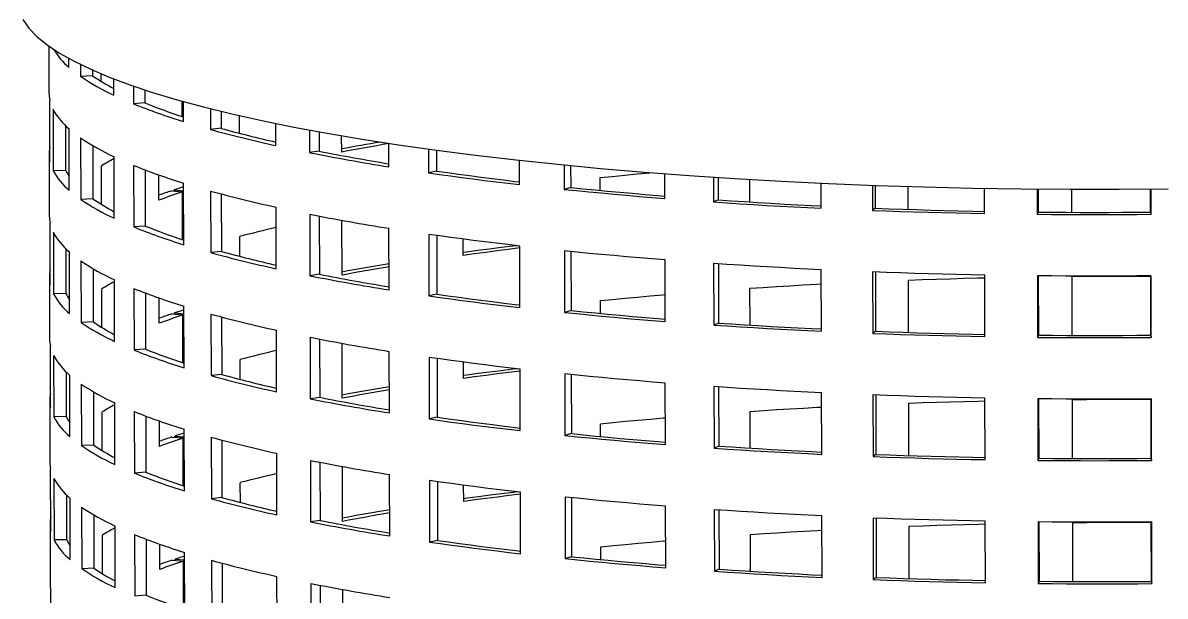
# Model space of a CAD drawing. Header units: millimetres. Extents: x 2214 to 8154, y -2115 to 2085.
# Drawn here: x 6689.2 to 6963.5, y 325.9 to 463.5 of the extents above; entities that cross this region are included whole.
import ezdxf

# ---------------------------------------------------------------- set-up
doc = ezdxf.new("R2010")
doc.units = ezdxf.units.MM

# ---------------------------------------------------------------- blocks, each defined once
blk = doc.blocks.new('izometria')
for p, q in [((1719.26, 272.18), (1719.28, 264.67)), ((1722.48, 268.78), (1722.47, 270.19)), ((1724.32, 269.24), (1724.33, 267.34)), ((1726.27, 267.43), (1724.33, 267.34)), ((1726.26, 268.33), (1726.27, 267.43)), ((1727.66, 266.52), (1727.66, 267.73)), ((1729.68, 264.31), (1729.67, 266.92)), ((1732.8, 265.78), (1732.8, 262.94)), ((1734.64, 265.16), (1734.64, 263.08)), ((1719.42, 253.71), (1719.4, 263.56)), ((1740.62, 260.9), (1740.61, 263.36)), ((1719.93, 262.08), (1719.96, 252.24)), ((1734.64, 263.08), (1732.8, 262.94)), ((1740.82, 260.1), (1740.81, 263.31)), ((1745.12, 262.17), (1745.13, 258.84)), ((1746.82, 261.75), (1746.83, 259.03)), ((1749.77, 258.24), (1749.77, 261.06)), ((1755.61, 256.26), (1755.6, 259.8)), ((1721.93, 259.46), (1721.95, 252.27)), ((1722.52, 249.09), (1722.5, 258.94)), ((1746.83, 259.03), (1745.13, 258.84)), ((1761, 258.75), (1761.01, 255.13)), ((1762.51, 258.47), (1762.52, 255.36)), ((1766.14, 255.22), (1766.13, 257.83)), ((1724.35, 257.5), (1724.37, 247.65)), ((1726.29, 256.26), (1726.31, 247.74)), ((1773.69, 252.87), (1773.68, 256.62)), ((1719.3, 254.83), (1719.33, 244.98)), ((1729.73, 244.62), (1729.71, 254.47)), ((1762.52, 255.36), (1761.01, 255.13)), ((1780.04, 255.7), (1780.05, 251.91)), ((1781.32, 255.53), (1781.33, 252.18)), ((1727.71, 246.83), (1727.7, 253.02)), ((1732.83, 253.1), (1732.85, 243.25)), ((1734.67, 252.37), (1734.69, 243.39)), ((1794.61, 250.03), (1794.6, 253.91)), ((1801.76, 253.17), (1801.77, 249.26)), ((1802.79, 253.06), (1802.8, 249.56)), ((1721.95, 252.27), (1719.96, 252.24)), ((1736.88, 247.52), (1736.87, 251.57)), ((1781.33, 252.18), (1780.05, 251.91)), ((1807.49, 249.1), (1807.49, 251.15)), ((1817.87, 247.81), (1817.86, 251.77)), ((1825.64, 251.22), (1825.65, 247.24)), ((1826.39, 251.17), (1826.4, 247.56)), ((1831.46, 247.23), (1831.45, 250.86)), ((1738.88, 249.02), (1740.65, 248.86)), ((1739.34, 248.98), (1739.34, 249.17)), ((1739.34, 249.17), (1740.84, 249.04)), ((1740.67, 241.21), (1740.65, 248.86)), ((1740.86, 240.41), (1740.84, 250.26)), ((1745.16, 248.99), (1745.18, 239.15)), ((1802.8, 249.56), (1801.77, 249.26)), ((1842.89, 246.25), (1842.88, 250.26)), ((1851.09, 249.92), (1851.1, 245.9)), ((1851.54, 249.91), (1851.55, 246.24)), ((1856.84, 246.05), (1856.84, 249.73)), ((1869.04, 245.39), (1869.03, 249.44)), ((1877.47, 249.32), (1877.48, 245.27)), ((1877.61, 249.32), (1877.62, 245.62)), ((1883.03, 245.59), (1883.02, 249.28)), ((1895.62, 245.62), (1895.61, 249.32)), ((1895.7, 245.27), (1895.69, 249.32)), ((1726.31, 247.74), (1724.37, 247.65)), ((1746.85, 248.53), (1746.88, 239.33)), ((1826.4, 247.56), (1825.65, 247.24)), ((1755.65, 236.57), (1755.63, 246.41)), ((1761.04, 245.28), (1761.06, 235.44)), ((1851.55, 246.24), (1851.1, 245.9)), ((1877.62, 245.62), (1877.48, 245.27)), ((1895.62, 245.62), (1895.7, 245.27)), ((1719.47, 234.02), (1719.45, 243.87)), ((1734.69, 243.39), (1732.85, 243.25)), ((1762.55, 244.99), (1762.57, 235.67)), ((1766.19, 235.53), (1766.17, 244.31)), ((1719.98, 242.39), (1720.01, 232.54)), ((1749.82, 238.55), (1749.82, 241.72)), ((1773.74, 233.18), (1773.71, 243.03)), ((1780.07, 242.06), (1780.1, 232.22)), ((1781.36, 241.88), (1781.38, 232.49)), ((1721.98, 239.77), (1722, 232.58)), ((1785.57, 238.7), (1785.57, 241.31)), ((1794.66, 230.34), (1794.64, 240.19)), ((1722.57, 229.4), (1722.55, 239.25)), ((1724.4, 237.8), (1724.42, 227.96)), ((1746.88, 239.33), (1745.18, 239.15)), ((1801.8, 239.41), (1801.82, 229.56)), ((1802.83, 239.31), (1802.85, 229.87)), ((1817.92, 228.11), (1817.9, 237.96)), ((1726.34, 236.56), (1726.36, 228.05)), ((1825.68, 237.39), (1825.7, 227.54)), ((1826.43, 237.34), (1826.45, 227.87)), ((1842.93, 226.55), (1842.91, 236.4)), ((1851.12, 236.05), (1851.15, 226.2)), ((1851.57, 236.03), (1851.6, 226.55)), ((1719.35, 235.14), (1719.38, 225.29)), ((1729.78, 224.93), (1729.75, 234.77)), ((1762.57, 235.67), (1761.06, 235.44)), ((1856.89, 226.36), (1856.87, 234.74)), ((1869.09, 225.7), (1869.07, 235.55)), ((1877.51, 235.43), (1877.53, 225.58)), ((1877.65, 235.43), (1877.67, 225.93)), ((1883.08, 225.89), (1883.06, 235.34)), ((1895.67, 225.92), (1895.65, 235.42)), ((1895.74, 225.58), (1895.72, 235.42)), ((1722, 232.58), (1720.01, 232.54)), ((1727.76, 227.14), (1727.75, 233.33)), ((1732.88, 233.4), (1732.9, 223.56)), ((1734.72, 232.68), (1734.74, 223.7)), ((1781.38, 232.49), (1780.1, 232.22)), ((1831.51, 227.54), (1831.49, 233.44)), ((1736.93, 227.83), (1736.92, 231.88)), ((1740.91, 220.72), (1740.89, 230.56)), ((1807.54, 229.4), (1807.54, 231.46)), ((1738.92, 229.33), (1740.69, 229.17)), ((1739.39, 229.28), (1739.39, 229.48)), ((1739.39, 229.48), (1740.89, 229.35)), ((1740.71, 221.52), (1740.69, 229.17)), ((1745.21, 229.3), (1745.23, 219.45)), ((1746.9, 228.84), (1746.93, 219.64)), ((1802.85, 229.87), (1801.82, 229.56)), ((1726.36, 228.05), (1724.42, 227.96)), ((1826.45, 227.87), (1825.7, 227.54)), ((1755.7, 216.87), (1755.68, 226.72)), ((1761.08, 225.59), (1761.11, 215.75)), ((1762.59, 225.3), (1762.62, 215.98)), ((1851.6, 226.55), (1851.15, 226.2)), ((1877.67, 225.93), (1877.53, 225.58)), ((1895.67, 225.92), (1895.74, 225.58)), ((1719.52, 214.33), (1719.5, 224.18)), ((1734.74, 223.7), (1732.9, 223.56)), ((1766.24, 215.83), (1766.22, 224.62)), ((1773.78, 213.49), (1773.76, 223.34)), ((1720.03, 222.7), (1720.05, 212.85)), ((1749.87, 218.86), (1749.86, 222.03)), ((1780.12, 222.37), (1780.15, 212.53)), ((1781.41, 222.19), (1781.43, 212.8)), ((1785.62, 219), (1785.61, 221.61)), ((1722.03, 220.08), (1722.05, 212.89)), ((1722.62, 209.71), (1722.6, 219.55)), ((1746.93, 219.64), (1745.23, 219.45)), ((1794.71, 210.65), (1794.69, 220.5)), ((1801.85, 219.72), (1801.87, 209.87)), ((1802.88, 219.61), (1802.9, 210.17)), ((1724.45, 218.11), (1724.47, 208.27)), ((1817.97, 208.42), (1817.94, 218.27)), ((1825.73, 217.7), (1825.75, 207.85)), ((1826.48, 217.65), (1826.5, 208.18)), ((1726.39, 216.87), (1726.41, 208.35)), ((1762.62, 215.98), (1761.11, 215.75)), ((1842.98, 206.86), (1842.96, 216.71)), ((1851.17, 216.36), (1851.2, 206.51)), ((1851.62, 216.34), (1851.64, 206.85)), ((1869.14, 206.01), (1869.11, 215.85)), ((1719.4, 215.44), (1719.42, 205.6)), ((1729.83, 205.24), (1729.8, 215.08)), ((1856.94, 206.67), (1856.92, 215.05)), ((1877.56, 215.74), (1877.58, 205.89)), ((1877.7, 215.73), (1877.72, 206.24)), ((1883.13, 206.2), (1883.11, 215.65)), ((1895.72, 206.23), (1895.69, 215.73)), ((1895.79, 205.88), (1895.77, 215.73)), ((1722.05, 212.89), (1720.05, 212.85)), ((1727.81, 207.44), (1727.79, 213.64)), ((1732.92, 213.71), (1732.95, 203.87)), ((1734.77, 212.99), (1734.79, 204.01)), ((1736.98, 208.13), (1736.97, 212.18)), ((1781.43, 212.8), (1780.15, 212.53)), ((1831.55, 207.85), (1831.54, 213.74)), ((1740.96, 201.03), (1740.94, 210.87)), ((1807.59, 209.71), (1807.58, 211.76)), ((1738.97, 209.63), (1740.74, 209.48)), ((1739.44, 209.59), (1739.44, 209.79)), ((1739.44, 209.79), (1740.94, 209.65)), ((1740.76, 201.82), (1740.74, 209.48)), ((1745.25, 209.61), (1745.28, 199.76)), ((1746.95, 209.15), (1746.97, 199.95)), ((1802.9, 210.17), (1801.87, 209.87)), ((1726.41, 208.35), (1724.47, 208.27)), ((1755.75, 197.18), (1755.73, 207.03)), ((1826.5, 208.18), (1825.75, 207.85)), ((1851.64, 206.85), (1851.2, 206.51)), ((1761.13, 205.9), (1761.16, 196.05)), ((1762.64, 205.6), (1762.67, 196.29)), ((1766.29, 196.14), (1766.26, 204.93)), ((1877.72, 206.24), (1877.58, 205.89)), ((1895.72, 206.23), (1895.79, 205.88)), ((1719.57, 194.64), (1719.55, 204.48)), ((1720.08, 203.01), (1720.1, 193.16)), ((1734.79, 204.01), (1732.95, 203.87)), ((1773.83, 193.8), (1773.81, 203.64)), ((1749.92, 199.16), (1749.91, 202.33)), ((1780.17, 202.68), (1780.19, 192.83)), ((1781.46, 202.5), (1781.48, 193.1)), ((1785.67, 199.31), (1785.66, 201.92)), ((1722.08, 200.39), (1722.1, 193.2)), ((1722.67, 190.02), (1722.65, 199.86)), ((1746.97, 199.95), (1745.28, 199.76)), ((1794.76, 190.96), (1794.74, 200.8)), ((1801.9, 200.03), (1801.92, 190.18)), ((1802.93, 199.92), (1802.95, 190.48)), ((1724.5, 198.42), (1724.52, 188.57)), ((1818.02, 188.73), (1817.99, 198.58)), ((1825.77, 198.01), (1825.8, 188.16)), ((1826.52, 197.95), (1826.55, 188.49)), ((1719.45, 195.75), (1719.47, 185.9)), ((1726.44, 197.18), (1726.46, 188.66)), ((1762.67, 196.29), (1761.16, 196.05)), ((1843.03, 187.17), (1843.01, 197.02)), ((1851.22, 196.67), (1851.24, 186.82)), ((1851.67, 196.65), (1851.69, 187.16)), ((1869.19, 186.32), (1869.16, 196.16)), ((1877.61, 196.04), (1877.63, 186.2)), ((1877.74, 196.04), (1877.77, 186.55)), ((1883.18, 186.51), (1883.15, 195.96)), ((1895.77, 186.54), (1895.74, 196.04)), ((1895.84, 186.19), (1895.82, 196.04)), ((1727.86, 187.75), (1727.84, 193.95)), ((1729.88, 185.54), (1729.85, 195.39)), ((1732.97, 194.02), (1733, 184.17)), ((1831.6, 188.16), (1831.59, 194.05)), ((1856.99, 186.98), (1856.97, 195.36)), ((1722.1, 193.2), (1720.1, 193.16)), ((1734.82, 193.29), (1734.84, 184.31)), ((1737.02, 188.44), (1737.01, 192.49)), ((1781.48, 193.1), (1780.19, 192.83)), ((1807.64, 190.02), (1807.63, 192.07)), ((1741.01, 181.33), (1740.99, 191.18)), ((1802.95, 190.48), (1801.92, 190.18)), ((1726.46, 188.66), (1724.52, 188.57)), ((1739.02, 189.94), (1740.79, 189.78)), ((1739.49, 189.9), (1739.49, 190.1)), ((1739.49, 190.1), (1740.99, 189.96)), ((1740.81, 182.13), (1740.79, 189.78)), ((1745.3, 189.92), (1745.33, 180.07)), ((1747, 189.45), (1747.02, 180.26)), ((1826.55, 188.49), (1825.8, 188.16)), ((1755.8, 177.49), (1755.78, 187.34)), ((1851.69, 187.16), (1851.24, 186.82)), ((1877.77, 186.55), (1877.63, 186.2)), ((1895.77, 186.54), (1895.84, 186.19)), ((1719.62, 174.95), (1719.59, 184.79)), ((1761.18, 186.21), (1761.21, 176.36)), ((1762.69, 185.91), (1762.71, 176.59)), ((1766.33, 176.45), (1766.31, 185.23)), ((1734.84, 184.31), (1733, 184.17))]:
    blk.add_line(p, q)
at = {"flags": 128}
for points in [[(1715.1, 276.43), (1716.05, 275.07), (1717.34, 273.72), (1718.99, 272.38), (1720.97, 271.06), (1723.3, 269.75), (1725.96, 268.47), (1728.94, 267.21), (1732.25, 265.97), (1735.87, 264.77), (1739.8, 263.59), (1744.04, 262.45), (1748.56, 261.34), (1753.37, 260.26), (1758.45, 259.23), (1763.79, 258.24), (1769.39, 257.29), (1775.22, 256.39), (1781.29, 255.53), (1787.57, 254.73), (1794.06, 253.97), (1800.73, 253.27), (1807.59, 252.62), (1814.61, 252.02), (1821.78, 251.48), (1829.09, 251), (1836.51, 250.57), (1844.05, 250.21), (1851.67, 249.9), (1859.37, 249.66), (1867.13, 249.47), (1874.93, 249.35), (1882.76, 249.29), (1890.61, 249.28), (1898.45, 249.34)], [(1780.05, 251.91), (1781.8, 251.66), (1783.58, 251.41), (1785.37, 251.17), (1787.18, 250.94), (1789.02, 250.7), (1790.86, 250.48), (1792.73, 250.25), (1794.61, 250.03)], [(1781.33, 252.18), (1783.07, 251.93), (1784.82, 251.69), (1786.59, 251.45), (1788.39, 251.22), (1790.19, 250.99), (1792.02, 250.76), (1793.87, 250.54), (1794.61, 250.46)], [(1807.49, 251.15), (1809.46, 251.34), (1811.45, 251.53), (1813.45, 251.72), (1815.46, 251.9), (1815.8, 251.93)], [(1801.77, 249.26), (1803.73, 249.06), (1805.71, 248.87), (1807.7, 248.68), (1809.71, 248.49), (1811.73, 248.31), (1813.76, 248.14), (1815.81, 247.97), (1817.87, 247.81)], [(1802.8, 249.56), (1804.74, 249.36), (1806.69, 249.17), (1808.66, 248.99), (1810.64, 248.8), (1812.64, 248.63), (1814.65, 248.45), (1816.67, 248.29), (1817.87, 248.19)], [(1825.65, 247.24), (1827.77, 247.09), (1829.9, 246.96), (1832.04, 246.83), (1834.19, 246.7), (1836.35, 246.58), (1838.52, 246.46), (1840.7, 246.35), (1842.89, 246.25)], [(1826.4, 247.56), (1828.49, 247.42), (1830.6, 247.29), (1832.71, 247.16), (1834.84, 247.03), (1836.97, 246.91), (1839.12, 246.8), (1841.27, 246.69), (1842.88, 246.61)], [(1851.1, 245.9), (1853.32, 245.82), (1855.55, 245.74), (1857.79, 245.67), (1860.03, 245.6), (1862.27, 245.54), (1864.53, 245.49), (1866.78, 245.44), (1869.04, 245.39)], [(1851.55, 246.24), (1853.74, 246.16), (1855.95, 246.08), (1858.16, 246.01), (1860.37, 245.95), (1862.59, 245.89), (1864.82, 245.83), (1867.05, 245.78), (1869.04, 245.74)], [(1877.48, 245.27), (1879.76, 245.25), (1882.03, 245.24), (1884.31, 245.23), (1886.59, 245.23), (1888.86, 245.23), (1891.14, 245.24), (1893.42, 245.25), (1895.7, 245.27)], [(1877.62, 245.62), (1879.87, 245.6), (1882.12, 245.59), (1884.37, 245.58), (1886.62, 245.58), (1888.87, 245.58), (1891.12, 245.59), (1893.37, 245.6), (1895.62, 245.62)], [(1794.64, 240.19), (1792.75, 240.41), (1790.89, 240.63), (1789.04, 240.86), (1787.21, 241.09), (1785.4, 241.33), (1783.6, 241.57), (1781.83, 241.81), (1780.07, 242.06)], [(1794.15, 240.24), (1793.52, 240.17), (1791.65, 239.93), (1789.79, 239.7), (1787.95, 239.46), (1786.14, 239.22), (1785.57, 239.14)], [(1794.64, 239.88), (1792.8, 239.65), (1790.96, 239.42), (1789.15, 239.18), (1787.35, 238.94), (1785.57, 238.7)], [(1817.9, 237.96), (1815.83, 238.12), (1813.79, 238.29), (1811.75, 238.47), (1809.73, 238.65), (1807.73, 238.83), (1805.74, 239.02), (1803.76, 239.21), (1801.8, 239.41)], [(1842.91, 236.4), (1840.72, 236.51), (1838.54, 236.62), (1836.37, 236.73), (1834.21, 236.85), (1832.06, 236.98), (1829.92, 237.11), (1827.8, 237.25), (1825.68, 237.39)], [(1869.07, 235.55), (1866.81, 235.59), (1864.55, 235.64), (1862.3, 235.7), (1860.05, 235.76), (1857.81, 235.82), (1855.58, 235.89), (1853.35, 235.97), (1851.12, 236.05)], [(1831.49, 233.44), (1833.61, 233.57), (1835.74, 233.71), (1837.87, 233.84), (1840.02, 233.96), (1842.18, 234.08), (1842.92, 234.12)], [(1856.87, 234.74), (1859.08, 234.82), (1861.3, 234.89), (1863.52, 234.96), (1865.75, 235.03), (1867.98, 235.08), (1869.07, 235.11)], [(1895.72, 235.42), (1893.44, 235.4), (1891.17, 235.39), (1888.89, 235.38), (1886.61, 235.38), (1884.33, 235.39), (1882.06, 235.39), (1879.78, 235.41), (1877.51, 235.43)], [(1883.06, 235.34), (1885.31, 235.36), (1887.56, 235.37), (1889.81, 235.38), (1892.06, 235.38), (1894.31, 235.38), (1895.65, 235.37)], [(1781.38, 232.49), (1783.12, 232.24), (1784.87, 232), (1786.64, 231.76), (1788.43, 231.53), (1790.24, 231.3), (1792.07, 231.07), (1793.91, 230.85), (1794.66, 230.76)], [(1807.54, 231.46), (1809.51, 231.65), (1811.5, 231.84), (1813.5, 232.02), (1815.51, 232.2), (1817.54, 232.38), (1817.91, 232.41)], [(1780.1, 232.22), (1781.85, 231.97), (1783.63, 231.72), (1785.42, 231.48), (1787.23, 231.24), (1789.06, 231.01), (1790.91, 230.78), (1792.78, 230.56), (1794.66, 230.34)], [(1801.82, 229.56), (1803.78, 229.37), (1805.76, 229.17), (1807.75, 228.98), (1809.76, 228.8), (1811.78, 228.62), (1813.81, 228.45), (1815.86, 228.28), (1817.92, 228.11)], [(1802.85, 229.87), (1804.79, 229.67), (1806.74, 229.48), (1808.71, 229.29), (1810.69, 229.11), (1812.69, 228.93), (1814.7, 228.76), (1816.72, 228.6), (1817.92, 228.5)], [(1825.7, 227.54), (1827.82, 227.4), (1829.95, 227.27), (1832.09, 227.13), (1834.24, 227.01), (1836.4, 226.89), (1838.57, 226.77), (1840.75, 226.66), (1842.93, 226.55)], [(1826.45, 227.87), (1828.54, 227.73), (1830.65, 227.59), (1832.76, 227.47), (1834.89, 227.34), (1837.02, 227.22), (1839.17, 227.11), (1841.32, 227), (1842.93, 226.92)], [(1851.15, 226.2), (1853.37, 226.12), (1855.6, 226.05), (1857.84, 225.98), (1860.08, 225.91), (1862.32, 225.85), (1864.57, 225.8), (1866.83, 225.75), (1869.09, 225.7)], [(1851.6, 226.55), (1853.79, 226.47), (1856, 226.39), (1858.21, 226.32), (1860.42, 226.26), (1862.64, 226.2), (1864.87, 226.14), (1867.09, 226.09), (1869.09, 226.05)], [(1877.53, 225.58), (1879.81, 225.56), (1882.08, 225.55), (1884.36, 225.54), (1886.63, 225.54), (1888.91, 225.54), (1891.19, 225.54), (1893.47, 225.56), (1895.74, 225.58)], [(1877.67, 225.93), (1879.92, 225.91), (1882.17, 225.9), (1884.42, 225.89), (1886.67, 225.89), (1888.92, 225.89), (1891.17, 225.89), (1893.42, 225.91), (1895.67, 225.92)], [(1794.69, 220.5), (1792.8, 220.71), (1790.94, 220.94), (1789.09, 221.17), (1787.26, 221.4), (1785.44, 221.64), (1783.65, 221.88), (1781.88, 222.12), (1780.12, 222.37)], [(1794.2, 220.55), (1793.57, 220.47), (1791.69, 220.24), (1789.84, 220.01), (1788, 219.77), (1786.18, 219.52), (1785.62, 219.45)], [(1794.69, 220.19), (1792.84, 219.96), (1791.01, 219.73), (1789.2, 219.49), (1787.4, 219.25), (1785.62, 219)], [(1817.94, 218.27), (1815.88, 218.43), (1813.84, 218.6), (1811.8, 218.78), (1809.78, 218.95), (1807.77, 219.14), (1805.78, 219.33), (1803.81, 219.52), (1801.85, 219.72)], [(1842.96, 216.71), (1840.77, 216.81), (1838.59, 216.92), (1836.42, 217.04), (1834.26, 217.16), (1832.11, 217.29), (1829.97, 217.42), (1827.84, 217.56), (1825.73, 217.7)], [(1869.11, 215.85), (1866.85, 215.9), (1864.6, 215.95), (1862.35, 216), (1860.1, 216.06), (1857.86, 216.13), (1855.62, 216.2), (1853.39, 216.28), (1851.17, 216.36)], [(1831.54, 213.74), (1833.66, 213.88), (1835.79, 214.02), (1837.92, 214.14), (1840.07, 214.27), (1842.23, 214.39), (1842.96, 214.42)], [(1856.92, 215.05), (1859.13, 215.13), (1861.35, 215.2), (1863.57, 215.27), (1865.8, 215.33), (1868.03, 215.39), (1869.12, 215.42)], [(1895.77, 215.73), (1893.49, 215.71), (1891.21, 215.7), (1888.94, 215.69), (1886.66, 215.69), (1884.38, 215.69), (1882.11, 215.7), (1879.83, 215.72), (1877.56, 215.74)], [(1883.11, 215.65), (1885.36, 215.66), (1887.61, 215.68), (1889.86, 215.68), (1892.11, 215.69), (1894.36, 215.68), (1895.69, 215.68)], [(1780.15, 212.53), (1781.9, 212.28), (1783.68, 212.03), (1785.47, 211.79), (1787.28, 211.55), (1789.11, 211.32), (1790.96, 211.09), (1792.83, 210.87), (1794.71, 210.65)], [(1781.43, 212.8), (1783.16, 212.55), (1784.92, 212.31), (1786.69, 212.07), (1788.48, 211.83), (1790.29, 211.61), (1792.12, 211.38), (1793.96, 211.16), (1794.71, 211.07)], [(1807.58, 211.76), (1809.56, 211.96), (1811.54, 212.15), (1813.54, 212.33), (1815.56, 212.51), (1817.59, 212.69), (1817.96, 212.72)], [(1801.87, 209.87), (1803.83, 209.67), (1805.81, 209.48), (1807.8, 209.29), (1809.81, 209.11), (1811.83, 208.93), (1813.86, 208.76), (1815.91, 208.59), (1817.97, 208.42)], [(1802.9, 210.17), (1804.84, 209.98), (1806.79, 209.79), (1808.76, 209.6), (1810.74, 209.42), (1812.74, 209.24), (1814.75, 209.07), (1816.77, 208.9), (1817.97, 208.81)], [(1825.75, 207.85), (1827.87, 207.71), (1830, 207.57), (1832.14, 207.44), (1834.29, 207.32), (1836.45, 207.19), (1838.62, 207.08), (1840.8, 206.97), (1842.98, 206.86)], [(1826.5, 208.18), (1828.59, 208.04), (1830.7, 207.9), (1832.81, 207.77), (1834.94, 207.65), (1837.07, 207.53), (1839.21, 207.41), (1841.37, 207.3), (1842.98, 207.23)], [(1851.64, 206.85), (1853.84, 206.77), (1856.05, 206.7), (1858.25, 206.63), (1860.47, 206.56), (1862.69, 206.5), (1864.91, 206.45), (1867.14, 206.4), (1869.14, 206.36)], [(1851.2, 206.51), (1853.42, 206.43), (1855.65, 206.36), (1857.88, 206.28), (1860.13, 206.22), (1862.37, 206.16), (1864.62, 206.1), (1866.88, 206.05), (1869.14, 206.01)], [(1877.58, 205.89), (1879.85, 205.87), (1882.13, 205.86), (1884.41, 205.85), (1886.68, 205.84), (1888.96, 205.85), (1891.24, 205.85), (1893.52, 205.87), (1895.79, 205.88)], [(1877.72, 206.24), (1879.97, 206.22), (1882.21, 206.21), (1884.46, 206.2), (1886.71, 206.19), (1888.97, 206.19), (1891.22, 206.2), (1893.47, 206.21), (1895.72, 206.23)], [(1794.74, 200.8), (1792.85, 201.02), (1790.99, 201.25), (1789.14, 201.47), (1787.31, 201.71), (1785.49, 201.94), (1783.7, 202.18), (1781.93, 202.43), (1780.17, 202.68)], [(1794.25, 200.86), (1793.62, 200.78), (1791.74, 200.55), (1789.89, 200.31), (1788.05, 200.07), (1786.23, 199.83), (1785.67, 199.75)], [(1794.74, 200.49), (1792.89, 200.27), (1791.06, 200.03), (1789.25, 199.8), (1787.45, 199.56), (1785.67, 199.31)], [(1817.99, 198.58), (1815.93, 198.74), (1813.88, 198.91), (1811.85, 199.08), (1809.83, 199.26), (1807.82, 199.45), (1805.83, 199.63), (1803.86, 199.83), (1801.9, 200.03)], [(1843.01, 197.02), (1840.82, 197.12), (1838.64, 197.23), (1836.47, 197.35), (1834.31, 197.47), (1832.16, 197.6), (1830.02, 197.73), (1827.89, 197.86), (1825.77, 198.01)], [(1869.16, 196.16), (1866.9, 196.21), (1864.65, 196.26), (1862.4, 196.31), (1860.15, 196.37), (1857.91, 196.44), (1855.67, 196.51), (1853.44, 196.59), (1851.22, 196.67)], [(1856.97, 195.36), (1859.18, 195.44), (1861.4, 195.51), (1863.62, 195.58), (1865.85, 195.64), (1868.08, 195.7), (1869.16, 195.73)], [(1895.82, 196.04), (1893.54, 196.02), (1891.26, 196.01), (1888.99, 196), (1886.71, 196), (1884.43, 196), (1882.15, 196.01), (1879.88, 196.02), (1877.61, 196.04)], [(1883.15, 195.96), (1885.4, 195.97), (1887.65, 195.99), (1889.91, 195.99), (1892.16, 195.99), (1894.41, 195.99), (1895.74, 195.99)], [(1831.59, 194.05), (1833.71, 194.19), (1835.83, 194.32), (1837.97, 194.45), (1840.12, 194.58), (1842.28, 194.69), (1843.01, 194.73)], [(1780.19, 192.83), (1781.95, 192.58), (1783.72, 192.34), (1785.52, 192.1), (1787.33, 191.86), (1789.16, 191.63), (1791.01, 191.4), (1792.88, 191.18), (1794.76, 190.96)], [(1781.48, 193.1), (1783.21, 192.86), (1784.97, 192.62), (1786.74, 192.38), (1788.53, 192.14), (1790.34, 191.91), (1792.17, 191.69), (1794.01, 191.47), (1794.76, 191.38)], [(1807.63, 192.07), (1809.61, 192.27), (1811.59, 192.46), (1813.59, 192.64), (1815.61, 192.82), (1817.64, 193), (1818.01, 193.03)], [(1801.92, 190.18), (1803.88, 189.98), (1805.86, 189.79), (1807.85, 189.6), (1809.85, 189.42), (1811.87, 189.24), (1813.91, 189.06), (1815.96, 188.89), (1818.02, 188.73)], [(1802.95, 190.48), (1804.89, 190.29), (1806.84, 190.1), (1808.81, 189.91), (1810.79, 189.73), (1812.79, 189.55), (1814.8, 189.38), (1816.82, 189.21), (1818.02, 189.11)], [(1826.55, 188.49), (1828.64, 188.35), (1830.74, 188.21), (1832.86, 188.08), (1834.98, 187.96), (1837.12, 187.84), (1839.26, 187.72), (1841.42, 187.61), (1843.03, 187.53)], [(1825.8, 188.16), (1827.92, 188.02), (1830.05, 187.88), (1832.19, 187.75), (1834.34, 187.62), (1836.5, 187.5), (1838.67, 187.39), (1840.84, 187.28), (1843.03, 187.17)], [(1851.24, 186.82), (1853.47, 186.74), (1855.7, 186.66), (1857.93, 186.59), (1860.17, 186.53), (1862.42, 186.47), (1864.67, 186.41), (1866.93, 186.36), (1869.19, 186.32)], [(1851.69, 187.16), (1853.89, 187.08), (1856.09, 187.01), (1858.3, 186.94), (1860.52, 186.87), (1862.74, 186.81), (1864.96, 186.76), (1867.19, 186.71), (1869.19, 186.67)], [(1877.77, 186.55), (1880.01, 186.53), (1882.26, 186.51), (1884.51, 186.5), (1886.76, 186.5), (1889.01, 186.5), (1891.27, 186.51), (1893.52, 186.52), (1895.77, 186.54)], [(1877.63, 186.2), (1879.9, 186.18), (1882.18, 186.16), (1884.45, 186.15), (1886.73, 186.15), (1889.01, 186.15), (1891.29, 186.16), (1893.56, 186.17), (1895.84, 186.19)]]:
    blk.add_lwpolyline(points, dxfattribs=at)
for centre, radius, start, end in [((1729.64, 277.28), 11.12, 210.5559, 229.8741), ((1745.37, 298.29), 37.42, 235.7905, 245.2219), ((1744.98, 294.65), 33.03, 235.4935, 242.4074), ((1724.57, 264.69), 5.29, 180.1885, 192.3351), ((1729.45, 267.23), 10.83, 208.4108, 230.0238), ((1769.74, 354.48), 98.71, 248.0218, 252.9582), ((1769.87, 350.18), 93.95, 247.9766, 251.983), ((1798.58, 453.33), 201.7, 254.6338, 257.6982), ((1798.67, 447.49), 195.47, 254.6192, 257.2714), ((1745.39, 288.45), 37.42, 235.7905, 245.2219), ((1831.61, -96.13), 357.9, 99.5336, 100.5407), ((1831.59, -88.22), 349.62, 99.5351, 100.7901), ((1724.57, 254.84), 5.27, 167.9459, 192.3365), ((1747.3, 221.2), 37.37, 118.0789, 121.6321), ((1827.45, 591.74), 343.11, 258.8356, 260.9857), ((1827.52, 584.52), 335.51, 258.83, 260.7675), ((1769.77, 344.63), 98.71, 248.0218, 252.9582), ((1729.48, 257.39), 10.83, 208.4108, 230.0238), ((1729.12, 255.92), 8.04, 206.9567, 214.8559), ((1772.84, 147.5), 107.05, 108.4966, 109.6287), ((1772.24, 154.24), 99.76, 108.463, 110.7602), ((1778.17, 131.52), 123.89, 107.5358, 108.2638), ((1798.6, 443.48), 201.7, 254.6338, 257.6982), ((1745.41, 278.6), 37.42, 235.7905, 245.2219), ((1745.03, 274.96), 33.03, 235.4935, 242.4074), ((1827.47, 581.9), 343.11, 258.8356, 260.9857), ((1724.62, 245), 5.29, 180.1885, 192.3351), ((1769.79, 334.78), 98.71, 248.0218, 252.9582), ((1769.92, 330.48), 93.95, 247.9766, 251.983), ((1729.5, 247.54), 10.83, 208.4108, 230.0238), ((1802.56, 40.75), 207.77, 103.0507, 104.7048), ((1745.44, 268.75), 37.42, 235.7905, 245.2219), ((1798.63, 433.63), 201.7, 254.6338, 257.6982), ((1798.72, 427.8), 195.47, 254.6192, 257.2714), ((1724.62, 235.15), 5.27, 167.9459, 192.3365), ((1832.84, -122.42), 364.6, 99.3312, 100.5338), ((1831.64, -107.91), 349.62, 99.5351, 100.7901), ((1747.34, 201.51), 37.37, 118.0789, 121.6321), ((1827.49, 572.05), 343.11, 258.8356, 260.9857), ((1827.56, 564.83), 335.51, 258.83, 260.7675), ((1729.53, 237.7), 10.83, 208.4108, 230.0238), ((1729.16, 236.22), 8.04, 206.9567, 214.8559), ((1769.82, 324.94), 98.71, 248.0218, 252.9582), ((1772.89, 127.81), 107.05, 108.4966, 109.6287), ((1772.29, 134.54), 99.76, 108.463, 110.7602), ((1778.22, 111.83), 123.89, 107.5358, 108.2638), ((1798.65, 423.79), 201.7, 254.6338, 257.6982), ((1745.46, 258.91), 37.42, 235.7905, 245.2219), ((1745.08, 255.27), 33.03, 235.4935, 242.4074), ((1724.67, 225.31), 5.29, 180.1885, 192.3351), ((1827.52, 562.21), 343.11, 258.8356, 260.9857), ((1769.84, 315.09), 98.71, 248.0218, 252.9582), ((1769.97, 310.79), 93.95, 247.9766, 251.983), ((1802.61, 21.06), 207.77, 103.0507, 104.7048), ((1729.55, 227.85), 10.83, 208.4108, 230.0238), ((1798.68, 413.94), 201.7, 254.6338, 257.6982), ((1798.77, 408.11), 195.47, 254.6192, 257.2714), ((1745.49, 249.06), 37.42, 235.7905, 245.2219), ((1832.89, -142.11), 364.6, 99.3312, 100.5338), ((1724.67, 215.46), 5.27, 167.9459, 192.3365), ((1827.61, 545.14), 335.51, 258.83, 260.7675), ((1831.69, -127.6), 349.62, 99.5351, 100.7901), ((1747.39, 181.82), 37.37, 118.0789, 121.6321), ((1827.54, 552.36), 343.11, 258.8356, 260.9857), ((1729.58, 218), 10.83, 208.4108, 230.0238), ((1729.21, 216.53), 8.04, 206.9567, 214.8559), ((1769.87, 305.25), 98.71, 248.0218, 252.9582), ((1772.93, 108.12), 107.05, 108.4966, 109.6287), ((1772.34, 114.85), 99.76, 108.463, 110.7602), ((1778.27, 92.14), 123.89, 107.5358, 108.2638), ((1798.7, 404.1), 201.7, 254.6338, 257.6982), ((1745.51, 239.21), 37.42, 235.7905, 245.2219), ((1745.13, 235.58), 33.03, 235.4935, 242.4074), ((1724.71, 205.61), 5.29, 180.1885, 192.3351), ((1827.57, 542.51), 343.11, 258.8356, 260.9857), ((1729.6, 208.16), 10.83, 208.4108, 230.0238), ((1769.89, 295.4), 98.71, 248.0218, 252.9582), ((1770.02, 291.1), 93.95, 247.9766, 251.983), ((1802.65, 1.37), 207.77, 103.0507, 104.7048), ((1798.73, 394.25), 201.7, 254.6338, 257.6982), ((1798.82, 388.42), 195.47, 254.6192, 257.2714), ((1745.54, 229.37), 37.42, 235.7905, 245.2219), ((1832.94, -161.8), 364.6, 99.3312, 100.5338), ((1831.74, -147.3), 349.62, 99.5351, 100.7901), ((1724.72, 195.76), 5.27, 167.9459, 192.3365), ((1827.59, 532.67), 343.11, 258.8356, 260.9857), ((1827.66, 525.44), 335.51, 258.83, 260.7675), ((1747.44, 162.13), 37.37, 118.0789, 121.6321), ((1769.91, 285.55), 98.71, 248.0218, 252.9582), ((1729.62, 198.31), 10.83, 208.4108, 230.0238), ((1729.26, 196.84), 8.04, 206.9567, 214.8559), ((1778.32, 72.45), 123.89, 107.5358, 108.2638), ((1745.56, 219.52), 37.42, 235.7905, 245.2219), ((1745.17, 215.89), 33.03, 235.4935, 242.4074), ((1772.98, 88.42), 107.05, 108.4966, 109.6287), ((1772.38, 95.16), 99.76, 108.463, 110.7602), ((1798.75, 384.4), 201.7, 254.6338, 257.6982), ((1724.76, 185.92), 5.29, 180.1885, 192.3351), ((1827.62, 522.82), 343.11, 258.8356, 260.9857), ((1770.07, 271.41), 93.95, 247.9766, 251.983)]:
    blk.add_arc(centre, radius, start, end)

msp = doc.modelspace()

# ---------------------------------------------------------------- block references
at = {"xscale": 1.5, "yscale": 1.5, "zscale": 1.5}
msp.add_blockref('izometria', (4116.6, 49.63), dxfattribs=at)

doc.saveas('drawing.dxf')
